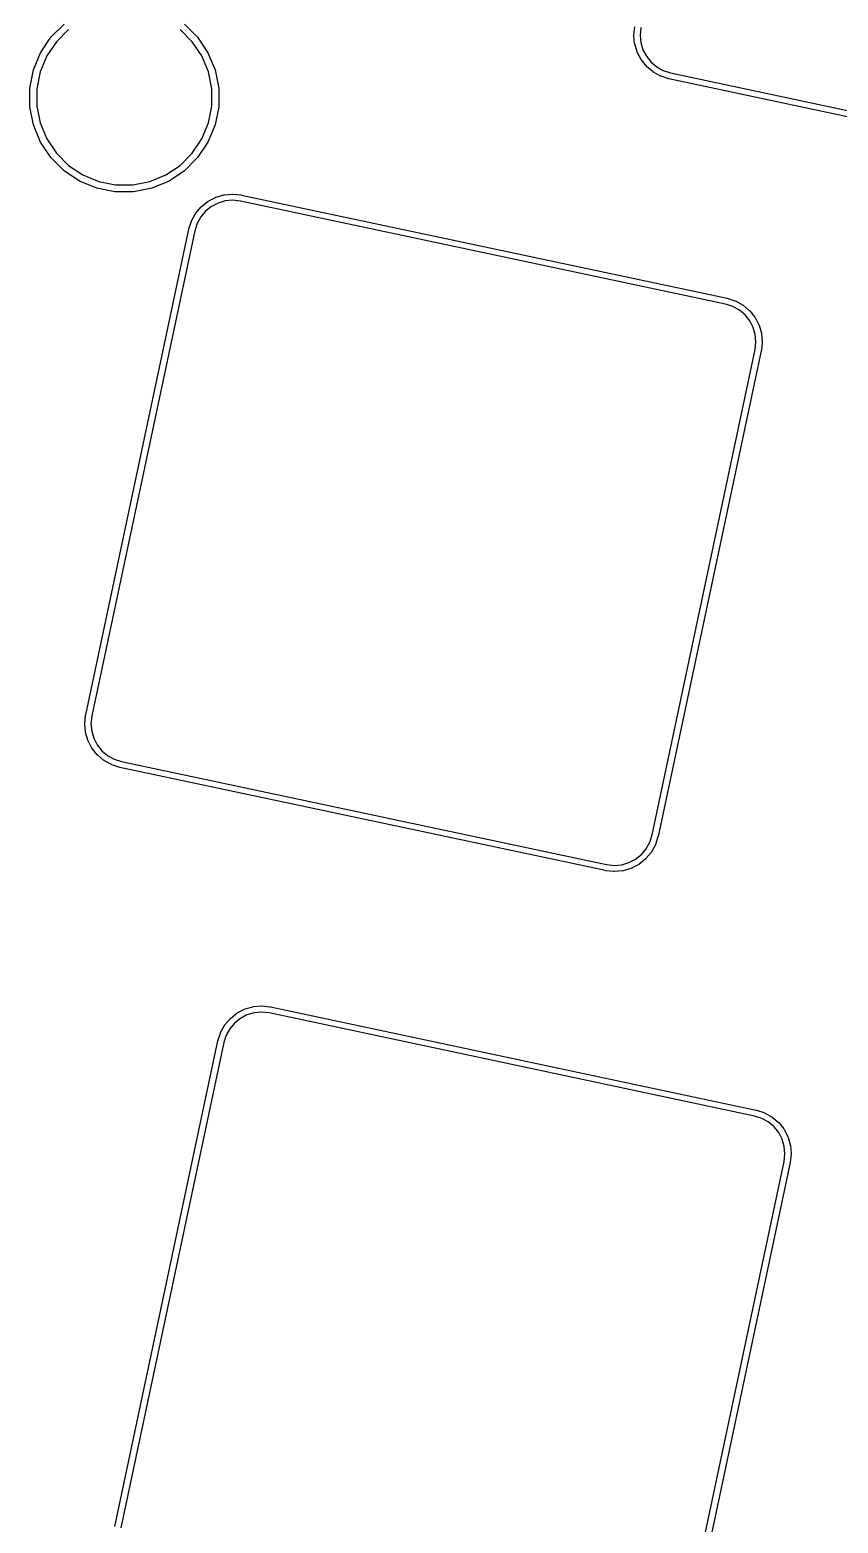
# Model space of a CAD drawing. Extents: x 59 to 2996, y -153 to 1402.
# Drawn here: x 585.31 to 604.85, y 485.63 to 521.73 of the extents above; entities that cross this region are included whole.
import ezdxf

# ---------------------------------------------------------------- set-up
doc = ezdxf.new("R2010")
doc.units = 0
doc.layers.add('BLACK', color=7, linetype='CONTINUOUS')

msp = doc.modelspace()

# ---------------------------------------------------------------- linework, layer by layer
at = {"layer": 'BLACK', "linetype": 'Continuous'}
for p, q in [((585.817, 521.557), (586.136, 521.875)), ((586.243, 521.744), (585.949, 521.449)), ((589.234, 521.449), (588.94, 521.744)), ((589.047, 521.875), (589.366, 521.557)), ((599.916, 521.617), (599.937, 521.811)), ((600.086, 521.792), (600.066, 521.609)), ((585.567, 521.183), (585.817, 521.557)), ((585.949, 521.449), (585.717, 521.103)), ((589.466, 521.103), (589.234, 521.449)), ((589.366, 521.557), (589.615, 521.183)), ((599.916, 521.61), (599.916, 521.617)), ((599.916, 521.603), (599.916, 521.61)), ((599.916, 521.602), (599.916, 521.603)), ((599.934, 521.408), (599.916, 521.602)), ((599.916, 521.602), (599.916, 521.602)), ((599.916, 521.602), (599.916, 521.602)), ((599.935, 521.401), (599.934, 521.408)), ((599.936, 521.395), (599.935, 521.401)), ((599.937, 521.394), (599.936, 521.395)), ((599.992, 521.206), (599.937, 521.394)), ((599.937, 521.394), (599.937, 521.394)), ((599.937, 521.394), (599.937, 521.394)), ((600.066, 521.609), (600.083, 521.429)), ((600.083, 521.429), (600.134, 521.256)), ((585.395, 520.767), (585.567, 521.183)), ((585.717, 521.103), (585.558, 520.718)), ((589.625, 520.718), (589.466, 521.103)), ((589.615, 521.183), (589.788, 520.767)), ((599.994, 521.2), (599.992, 521.206)), ((599.997, 521.194), (599.994, 521.2)), ((599.997, 521.193), (599.997, 521.194)), ((600.088, 521.02), (599.997, 521.193)), ((599.997, 521.193), (599.997, 521.193)), ((599.997, 521.193), (599.997, 521.193)), ((600.134, 521.256), (600.217, 521.096)), ((600.217, 521.096), (600.33, 520.955)), ((585.308, 520.326), (585.395, 520.767)), ((585.558, 520.718), (585.477, 520.309)), ((589.706, 520.309), (589.625, 520.718)), ((589.788, 520.767), (589.875, 520.326)), ((600.091, 521.014), (600.088, 521.02)), ((600.095, 521.008), (600.091, 521.014)), ((600.096, 521.008), (600.095, 521.008)), ((600.218, 520.856), (600.096, 521.008)), ((600.096, 521.008), (600.096, 521.008)), ((600.096, 521.008), (600.096, 521.008)), ((600.223, 520.851), (600.218, 520.856)), ((600.227, 520.846), (600.223, 520.851)), ((600.228, 520.845), (600.227, 520.846)), ((600.378, 520.72), (600.228, 520.845)), ((600.228, 520.845), (600.228, 520.845)), ((600.228, 520.845), (600.228, 520.845)), ((600.33, 520.955), (600.469, 520.839)), ((600.383, 520.716), (600.378, 520.72)), ((600.389, 520.712), (600.383, 520.716)), ((600.39, 520.711), (600.389, 520.712)), ((600.561, 520.617), (600.39, 520.711)), ((600.39, 520.711), (600.39, 520.711)), ((600.39, 520.711), (600.39, 520.711)), ((600.469, 520.839), (600.627, 520.752)), ((600.627, 520.752), (600.802, 520.697)), ((600.802, 520.697), (612.537, 518.202)), ((585.308, 519.876), (585.308, 520.326)), ((585.477, 520.309), (585.477, 519.893)), ((589.706, 519.893), (589.706, 520.309)), ((589.875, 520.326), (589.875, 519.876)), ((600.567, 520.615), (600.561, 520.617)), ((600.573, 520.612), (600.567, 520.615)), ((600.574, 520.612), (600.573, 520.612)), ((600.76, 520.553), (600.574, 520.612)), ((600.574, 520.612), (600.574, 520.612)), ((600.574, 520.612), (600.574, 520.612)), ((600.764, 520.551), (600.76, 520.553)), ((600.76, 520.553), (600.76, 520.553)), ((612.509, 518.055), (600.764, 520.551)), ((585.395, 519.435), (585.308, 519.876)), ((585.477, 519.893), (585.558, 519.484)), ((589.625, 519.484), (589.706, 519.893)), ((589.875, 519.876), (589.788, 519.435)), ((585.567, 519.019), (585.395, 519.435)), ((585.558, 519.484), (585.717, 519.099)), ((589.466, 519.099), (589.625, 519.484)), ((589.788, 519.435), (589.615, 519.019)), ((585.817, 518.645), (585.567, 519.019)), ((585.717, 519.099), (585.949, 518.753)), ((589.234, 518.753), (589.466, 519.099)), ((589.615, 519.019), (589.366, 518.645)), ((586.136, 518.327), (585.817, 518.645)), ((585.949, 518.753), (586.243, 518.459)), ((588.94, 518.459), (589.234, 518.753)), ((589.366, 518.645), (589.047, 518.327)), ((586.51, 518.077), (586.136, 518.327)), ((586.243, 518.459), (586.59, 518.227)), ((586.59, 518.227), (586.975, 518.068)), ((588.208, 518.068), (588.593, 518.227)), ((588.593, 518.227), (588.94, 518.459)), ((589.047, 518.327), (588.673, 518.077)), ((586.925, 517.905), (586.51, 518.077)), ((587.367, 517.817), (586.925, 517.905)), ((586.975, 518.068), (587.383, 517.986)), ((587.816, 517.817), (587.367, 517.817)), ((587.383, 517.986), (587.8, 517.986)), ((587.8, 517.986), (588.208, 518.068)), ((588.258, 517.905), (587.816, 517.817)), ((588.673, 518.077), (588.258, 517.905)), ((589.323, 517.303), (589.449, 517.453)), ((589.449, 517.453), (589.454, 517.458)), ((589.449, 517.453), (589.449, 517.453)), ((589.454, 517.458), (589.459, 517.463)), ((589.459, 517.463), (589.611, 517.585)), ((589.7, 517.464), (589.559, 517.351)), ((589.611, 517.585), (589.612, 517.586)), ((589.612, 517.586), (589.618, 517.59)), ((589.618, 517.59), (589.624, 517.593)), ((589.624, 517.593), (589.797, 517.684)), ((589.859, 517.547), (589.7, 517.464)), ((589.797, 517.684), (589.804, 517.687)), ((589.797, 517.684), (589.797, 517.684)), ((589.797, 517.684), (589.797, 517.684)), ((589.797, 517.684), (589.797, 517.684)), ((589.804, 517.687), (589.81, 517.689)), ((589.81, 517.689), (589.997, 517.744)), ((590.033, 517.598), (589.859, 517.547)), ((589.997, 517.744), (589.998, 517.745)), ((589.997, 517.744), (589.997, 517.744)), ((589.998, 517.745), (590.005, 517.746)), ((590.005, 517.746), (590.012, 517.747)), ((590.012, 517.747), (590.206, 517.765)), ((590.212, 517.615), (590.033, 517.598)), ((590.206, 517.765), (590.206, 517.765)), ((590.206, 517.765), (590.206, 517.765)), ((590.206, 517.765), (590.207, 517.765)), ((590.207, 517.765), (590.214, 517.765)), ((590.395, 517.595), (590.212, 517.615)), ((590.214, 517.765), (590.221, 517.765)), ((590.221, 517.765), (590.415, 517.744)), ((590.398, 517.595), (590.395, 517.595)), ((602.132, 515.101), (590.398, 517.595)), ((590.415, 517.744), (590.416, 517.744)), ((590.416, 517.744), (590.419, 517.743)), ((590.419, 517.743), (590.422, 517.743)), ((590.422, 517.743), (590.426, 517.742)), ((590.426, 517.742), (590.426, 517.742)), ((590.426, 517.742), (602.171, 515.246)), ((589.156, 516.921), (589.215, 517.107)), ((589.215, 517.107), (589.216, 517.108)), ((589.216, 517.108), (589.218, 517.114)), ((589.218, 517.114), (589.221, 517.12)), ((589.221, 517.12), (589.315, 517.291)), ((589.356, 517.054), (589.3, 516.879)), ((589.315, 517.291), (589.316, 517.292)), ((589.316, 517.292), (589.319, 517.298)), ((589.319, 517.298), (589.323, 517.303)), ((589.443, 517.212), (589.356, 517.054)), ((589.559, 517.351), (589.443, 517.212)), ((586.659, 505.173), (589.155, 516.917)), ((589.3, 516.879), (586.806, 505.145)), ((589.155, 516.917), (589.156, 516.921)), ((589.156, 516.921), (589.156, 516.921)), ((602.171, 515.246), (602.174, 515.245)), ((602.174, 515.245), (602.174, 515.245)), ((602.174, 515.245), (602.36, 515.186)), ((602.308, 515.045), (602.132, 515.101)), ((602.466, 514.958), (602.308, 515.045)), ((602.36, 515.186), (602.36, 515.186)), ((602.36, 515.186), (602.36, 515.186)), ((602.36, 515.186), (602.361, 515.185)), ((602.361, 515.185), (602.367, 515.183)), ((602.367, 515.183), (602.374, 515.18)), ((602.374, 515.18), (602.545, 515.086)), ((602.604, 514.842), (602.466, 514.958)), ((602.545, 515.086), (602.545, 515.086)), ((602.545, 515.086), (602.545, 515.086)), ((602.545, 515.086), (602.546, 515.085)), ((602.546, 515.085), (602.551, 515.081)), ((602.551, 515.081), (602.557, 515.078)), ((602.557, 515.078), (602.706, 514.952)), ((602.706, 514.952), (602.706, 514.952)), ((602.706, 514.952), (602.706, 514.952)), ((602.706, 514.952), (602.707, 514.951)), ((602.707, 514.951), (602.712, 514.947)), ((602.712, 514.947), (602.717, 514.942)), ((602.717, 514.942), (602.839, 514.79)), ((602.717, 514.701), (602.604, 514.842)), ((602.801, 514.542), (602.717, 514.701)), ((602.852, 514.369), (602.801, 514.542)), ((602.839, 514.79), (602.839, 514.79)), ((602.839, 514.79), (602.839, 514.79)), ((602.839, 514.79), (602.84, 514.789)), ((602.84, 514.789), (602.843, 514.783)), ((602.843, 514.783), (602.847, 514.777)), ((602.847, 514.777), (602.937, 514.604)), ((602.937, 514.604), (602.938, 514.603)), ((602.938, 514.603), (602.94, 514.597)), ((602.94, 514.597), (602.943, 514.591)), ((602.943, 514.591), (602.998, 514.404)), ((602.849, 514.006), (602.868, 514.189)), ((602.868, 514.189), (602.852, 514.369)), ((602.998, 514.404), (602.998, 514.403)), ((602.998, 514.403), (602.999, 514.396)), ((603.018, 514.181), (602.998, 513.987)), ((602.999, 514.396), (603.001, 514.39)), ((603.001, 514.39), (603.018, 514.195)), ((603.018, 514.195), (603.018, 514.195)), ((603.018, 514.195), (603.018, 514.195)), ((603.018, 514.195), (603.018, 514.194)), ((603.018, 514.194), (603.018, 514.188)), ((603.018, 514.188), (603.018, 514.181)), ((600.354, 502.269), (602.848, 514.003)), ((602.996, 513.976), (600.499, 502.231)), ((602.848, 514.003), (602.849, 514.006)), ((602.997, 513.979), (602.996, 513.976)), ((602.996, 513.976), (602.996, 513.976)), ((602.998, 513.986), (602.997, 513.982)), ((602.997, 513.982), (602.997, 513.979)), ((602.998, 513.987), (602.998, 513.986)), ((586.636, 504.967), (586.657, 505.162)), ((586.657, 505.163), (586.658, 505.166)), ((586.657, 505.162), (586.657, 505.163)), ((586.658, 505.169), (586.659, 505.172)), ((586.658, 505.166), (586.658, 505.169)), ((586.659, 505.172), (586.659, 505.173)), ((586.806, 505.142), (586.786, 504.959)), ((586.806, 505.145), (586.806, 505.145)), ((586.806, 505.145), (586.806, 505.142)), ((586.636, 504.961), (586.636, 504.967)), ((586.636, 504.954), (586.636, 504.961)), ((586.636, 504.953), (586.636, 504.954)), ((586.654, 504.758), (586.636, 504.953)), ((586.636, 504.953), (586.636, 504.953)), ((586.636, 504.953), (586.636, 504.953)), ((586.786, 504.959), (586.803, 504.779)), ((586.803, 504.779), (586.854, 504.606)), ((586.655, 504.752), (586.654, 504.758)), ((586.656, 504.745), (586.655, 504.752)), ((586.657, 504.744), (586.656, 504.745)), ((586.712, 504.557), (586.657, 504.744)), ((586.657, 504.744), (586.657, 504.744)), ((586.657, 504.744), (586.657, 504.744)), ((586.714, 504.551), (586.712, 504.557)), ((586.717, 504.544), (586.714, 504.551)), ((586.717, 504.543), (586.717, 504.544)), ((586.808, 504.37), (586.717, 504.543)), ((586.717, 504.543), (586.717, 504.543)), ((586.717, 504.543), (586.717, 504.543)), ((586.854, 504.606), (586.937, 504.446)), ((586.937, 504.446), (587.05, 504.306)), ((586.811, 504.365), (586.808, 504.37)), ((586.815, 504.359), (586.811, 504.365)), ((586.816, 504.358), (586.815, 504.359)), ((586.938, 504.206), (586.816, 504.358)), ((586.816, 504.358), (586.816, 504.358)), ((586.816, 504.358), (586.816, 504.358)), ((586.943, 504.201), (586.938, 504.206)), ((586.947, 504.196), (586.943, 504.201)), ((586.948, 504.196), (586.947, 504.196)), ((587.098, 504.07), (586.948, 504.196)), ((587.05, 504.306), (587.189, 504.19)), ((587.103, 504.066), (587.098, 504.07)), ((587.109, 504.062), (587.103, 504.066)), ((587.11, 504.062), (587.109, 504.062)), ((587.281, 503.968), (587.11, 504.062)), ((587.11, 504.062), (587.11, 504.062)), ((587.11, 504.062), (587.11, 504.062)), ((587.189, 504.19), (587.347, 504.103)), ((587.347, 504.103), (587.522, 504.047)), ((587.287, 503.965), (587.281, 503.968)), ((587.293, 503.962), (587.287, 503.965)), ((587.294, 503.962), (587.293, 503.962)), ((587.48, 503.903), (587.294, 503.962)), ((587.294, 503.962), (587.294, 503.962)), ((587.294, 503.962), (587.294, 503.962)), ((587.484, 503.902), (587.48, 503.903)), ((587.48, 503.903), (587.48, 503.903)), ((599.229, 501.405), (587.484, 503.902)), ((587.522, 504.047), (599.256, 501.553)), ((600.299, 502.093), (600.354, 502.269)), ((600.096, 501.797), (600.212, 501.935)), ((600.212, 501.935), (600.299, 502.093)), ((600.434, 502.028), (600.34, 501.857)), ((600.436, 502.034), (600.434, 502.028)), ((600.439, 502.04), (600.436, 502.034)), ((600.496, 502.22), (600.439, 502.041)), ((600.439, 502.041), (600.439, 502.04)), ((600.499, 502.231), (600.496, 502.22)), ((600.496, 502.22), (600.496, 502.22)), ((599.256, 501.553), (599.259, 501.552)), ((599.259, 501.552), (599.442, 501.533)), ((599.442, 501.533), (599.622, 501.549)), ((599.622, 501.549), (599.795, 501.6)), ((599.795, 501.6), (599.955, 501.684)), ((600.031, 501.554), (599.858, 501.464)), ((599.955, 501.684), (600.096, 501.797)), ((600.037, 501.558), (600.031, 501.554)), ((600.042, 501.562), (600.037, 501.558)), ((600.043, 501.563), (600.042, 501.562)), ((600.195, 501.685), (600.043, 501.563)), ((600.2, 501.69), (600.195, 501.685)), ((600.205, 501.694), (600.2, 501.69)), ((600.206, 501.695), (600.205, 501.694)), ((600.331, 501.845), (600.206, 501.695)), ((600.206, 501.695), (600.206, 501.695)), ((600.206, 501.695), (600.206, 501.695)), ((600.335, 501.85), (600.331, 501.845)), ((600.339, 501.856), (600.335, 501.85)), ((600.34, 501.857), (600.339, 501.856)), ((599.232, 501.405), (599.229, 501.405)), ((599.229, 501.405), (599.229, 501.405)), ((599.236, 501.404), (599.232, 501.405)), ((599.239, 501.404), (599.236, 501.404)), ((599.24, 501.404), (599.239, 501.404)), ((599.434, 501.383), (599.24, 501.404)), ((599.441, 501.383), (599.434, 501.383)), ((599.447, 501.383), (599.441, 501.383)), ((599.449, 501.383), (599.447, 501.383)), ((599.643, 501.401), (599.449, 501.383)), ((599.449, 501.383), (599.449, 501.383)), ((599.449, 501.383), (599.449, 501.383)), ((599.65, 501.402), (599.643, 501.401)), ((599.656, 501.403), (599.65, 501.402)), ((599.657, 501.403), (599.656, 501.403)), ((599.844, 501.459), (599.657, 501.403)), ((599.851, 501.461), (599.844, 501.459)), ((599.857, 501.464), (599.851, 501.461)), ((599.858, 501.464), (599.857, 501.464)), ((590.159, 497.833), (590.311, 497.956)), ((590.311, 497.956), (590.312, 497.956)), ((590.312, 497.956), (590.318, 497.96)), ((590.318, 497.96), (590.324, 497.964)), ((590.324, 497.964), (590.497, 498.054)), ((590.559, 497.918), (590.4, 497.834)), ((590.497, 498.055), (590.504, 498.057)), ((590.497, 498.054), (590.497, 498.055)), ((590.497, 498.054), (590.497, 498.054)), ((590.497, 498.054), (590.497, 498.054)), ((590.504, 498.057), (590.51, 498.06)), ((590.51, 498.06), (590.697, 498.115)), ((590.733, 497.969), (590.559, 497.918)), ((590.697, 498.115), (590.697, 498.115)), ((590.697, 498.115), (590.698, 498.115)), ((590.698, 498.115), (590.705, 498.116)), ((590.705, 498.116), (590.712, 498.117)), ((590.712, 498.117), (590.906, 498.135)), ((590.912, 497.985), (590.733, 497.969)), ((590.906, 498.135), (590.906, 498.135)), ((590.906, 498.135), (590.906, 498.135)), ((590.906, 498.135), (590.907, 498.135)), ((590.907, 498.135), (590.914, 498.135)), ((591.095, 497.966), (590.912, 497.985)), ((590.914, 498.135), (590.921, 498.135)), ((590.921, 498.135), (591.115, 498.115)), ((591.098, 497.965), (591.095, 497.966)), ((602.832, 495.471), (591.098, 497.965)), ((591.115, 498.115), (591.116, 498.114)), ((591.116, 498.114), (591.119, 498.114)), ((591.119, 498.114), (591.122, 498.113)), ((591.122, 498.113), (591.126, 498.113)), ((591.126, 498.113), (591.126, 498.113)), ((591.126, 498.113), (602.871, 495.616)), ((589.921, 497.491), (590.015, 497.662)), ((590.015, 497.662), (590.016, 497.662)), ((590.016, 497.662), (590.019, 497.668)), ((590.019, 497.668), (590.023, 497.674)), ((590.023, 497.674), (590.149, 497.823)), ((590.143, 497.583), (590.056, 497.425)), ((590.259, 497.721), (590.143, 497.583)), ((590.149, 497.824), (590.154, 497.829)), ((590.149, 497.823), (590.149, 497.824)), ((590.154, 497.829), (590.159, 497.833)), ((590.4, 497.834), (590.259, 497.721)), ((587.359, 485.543), (589.855, 497.288)), ((590, 497.249), (587.506, 485.515)), ((589.855, 497.288), (589.856, 497.291)), ((589.856, 497.291), (589.915, 497.477)), ((589.856, 497.291), (589.856, 497.291)), ((589.915, 497.477), (589.916, 497.478)), ((589.915, 497.477), (589.915, 497.477)), ((589.915, 497.477), (589.915, 497.477)), ((589.916, 497.478), (589.918, 497.484)), ((589.918, 497.484), (589.921, 497.491)), ((590.056, 497.425), (590, 497.249)), ((603.008, 495.415), (602.832, 495.471)), ((602.871, 495.616), (602.881, 495.613)), ((602.881, 495.613), (602.881, 495.613)), ((602.881, 495.613), (603.06, 495.556)), ((603.166, 495.328), (603.008, 495.415)), ((603.06, 495.556), (603.061, 495.556)), ((603.061, 495.556), (603.067, 495.553)), ((603.067, 495.553), (603.074, 495.55)), ((603.074, 495.55), (603.245, 495.456)), ((603.245, 495.456), (603.245, 495.456)), ((603.245, 495.456), (603.245, 495.456)), ((603.245, 495.456), (603.246, 495.456)), ((603.246, 495.456), (603.251, 495.452)), ((603.251, 495.452), (603.257, 495.448)), ((603.257, 495.448), (603.406, 495.323)), ((603.304, 495.212), (603.166, 495.328)), ((603.417, 495.072), (603.304, 495.212)), ((603.406, 495.323), (603.406, 495.323)), ((603.406, 495.323), (603.406, 495.323)), ((603.406, 495.323), (603.407, 495.322)), ((603.407, 495.322), (603.412, 495.317)), ((603.412, 495.317), (603.417, 495.312)), ((603.417, 495.312), (603.539, 495.16)), ((603.501, 494.912), (603.417, 495.072)), ((603.539, 495.16), (603.539, 495.16)), ((603.539, 495.16), (603.539, 495.16)), ((603.539, 495.16), (603.54, 495.159)), ((603.54, 495.159), (603.543, 495.153)), ((603.543, 495.153), (603.547, 495.148)), ((603.547, 495.148), (603.637, 494.975)), ((603.552, 494.739), (603.501, 494.912)), ((603.568, 494.559), (603.552, 494.739)), ((603.637, 494.975), (603.638, 494.974)), ((603.638, 494.974), (603.64, 494.968)), ((603.64, 494.968), (603.643, 494.961)), ((603.643, 494.961), (603.698, 494.774)), ((603.698, 494.774), (603.698, 494.774)), ((603.698, 494.774), (603.698, 494.774)), ((603.698, 494.774), (603.698, 494.773)), ((603.698, 494.773), (603.699, 494.766)), ((603.699, 494.766), (603.701, 494.76)), ((603.701, 494.76), (603.718, 494.565)), ((601.054, 482.639), (603.548, 494.373)), ((603.696, 494.346), (601.199, 482.601)), ((603.548, 494.373), (603.549, 494.376)), ((603.549, 494.376), (603.568, 494.559)), ((603.697, 494.349), (603.696, 494.346)), ((603.696, 494.346), (603.696, 494.346)), ((603.698, 494.356), (603.697, 494.352)), ((603.697, 494.352), (603.697, 494.349)), ((603.718, 494.551), (603.698, 494.357)), ((603.698, 494.357), (603.698, 494.356)), ((603.718, 494.565), (603.718, 494.565)), ((603.718, 494.565), (603.718, 494.565)), ((603.718, 494.565), (603.718, 494.564)), ((603.718, 494.564), (603.718, 494.558)), ((603.718, 494.558), (603.718, 494.551))]:
    msp.add_line(p, q, dxfattribs=at)

doc.saveas('drawing.dxf')
